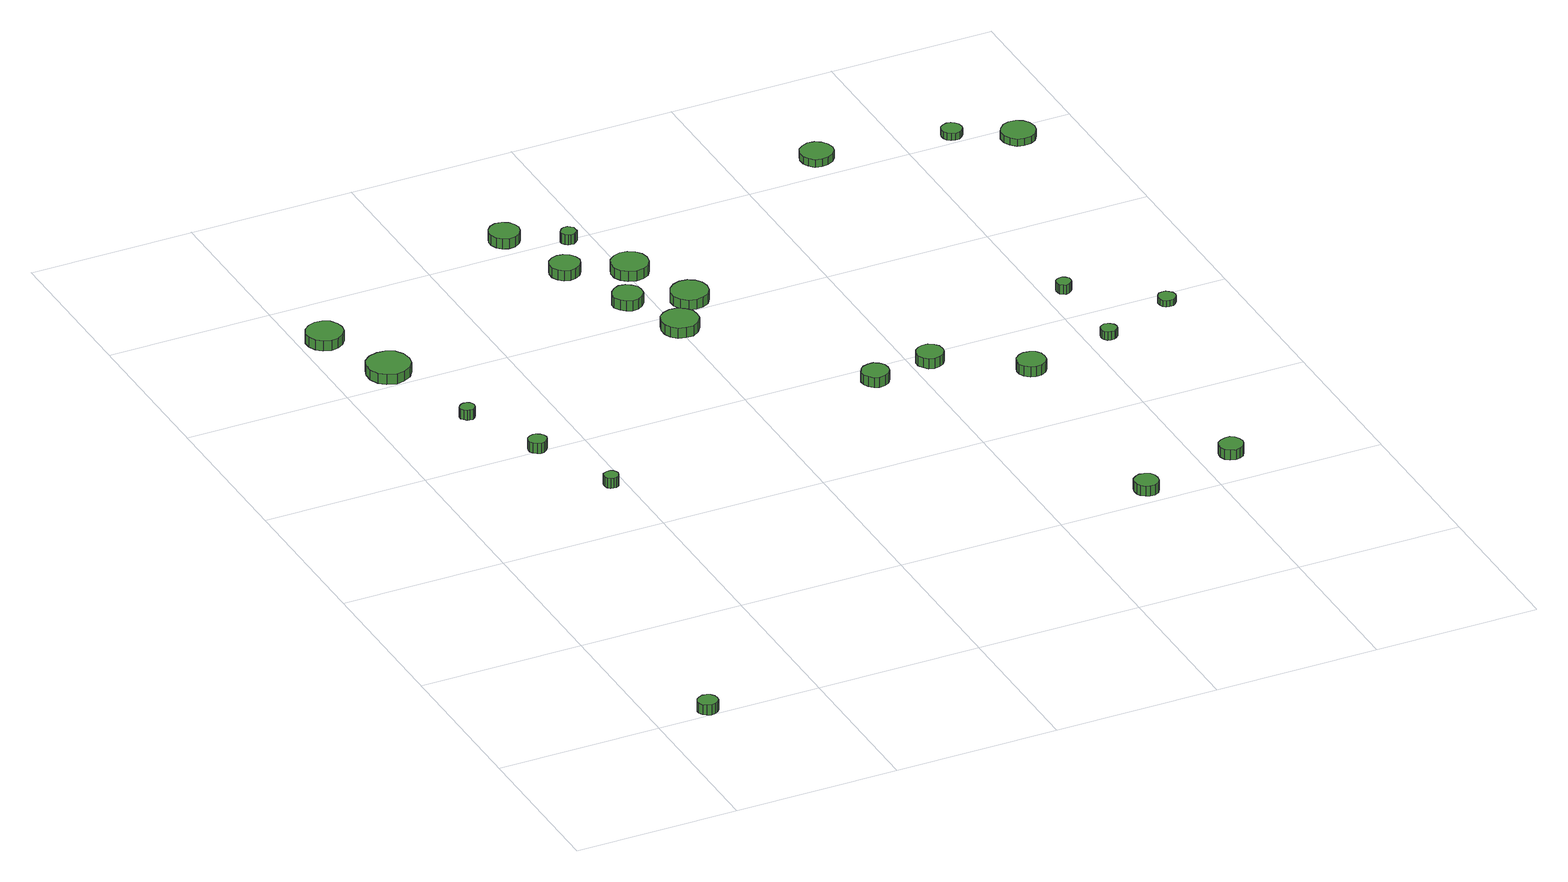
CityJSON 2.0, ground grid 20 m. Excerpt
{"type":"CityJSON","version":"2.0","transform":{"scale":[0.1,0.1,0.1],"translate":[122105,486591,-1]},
"CityObjects":{
"tree1":{"type":"SolitaryVegetationObject","attributes":{"function":"something"},"geometry":[{"type":"MultiSurface","lod":"1","boundaries":[[[0,1,2,3,4,5,6,7,8,9,10,11,12,13,14]],[[15,16,17,18,19,20,21,22,23,24,25,26,27,28,29]],[[0,29,28,1]],[[1,28,27,2]],[[2,27,26,3]],[[3,26,25,4]],[[4,25,24,5]],[[5,24,23,6]],[[6,23,22,7]],[[7,22,21,8]],[[8,21,20,9]],[[9,20,19,10]],[[10,19,18,11]],[[11,18,17,12]],[[12,17,16,13]],[[13,16,15,14]],[[14,15,29,0]]]}]},
"tree2":{"type":"SolitaryVegetationObject","attributes":{"function":"something"},"geometry":[{"type":"MultiSurface","lod":"1","boundaries":[[[30,31,32,33,34,35,36,37,38,39,40,41,42,43,44]],[[45,46,47,48,49,50,51,52,53,54,55,56,57,58,59]],[[30,59,58,31]],[[31,58,57,32]],[[32,57,56,33]],[[33,56,55,34]],[[34,55,54,35]],[[35,54,53,36]],[[36,53,52,37]],[[37,52,51,38]],[[38,51,50,39]],[[39,50,49,40]],[[40,49,48,41]],[[41,48,47,42]],[[42,47,46,43]],[[43,46,45,44]],[[44,45,59,30]]]}]},
"tree3":{"type":"SolitaryVegetationObject","attributes":{"function":"something"},"geometry":[{"type":"MultiSurface","lod":"1","boundaries":[[[60,61,62,63,64,65,66,67,68,69,70,71,72,73,74]],[[75,76,77,78,79,80,81,82,83,84,85,86,87,88,89]],[[60,89,88,61]],[[61,88,87,62]],[[62,87,86,63]],[[63,86,85,64]],[[64,85,84,65]],[[65,84,83,66]],[[66,83,82,67]],[[67,82,81,68]],[[68,81,80,69]],[[69,80,79,70]],[[70,79,78,71]],[[71,78,77,72]],[[72,77,76,73]],[[73,76,75,74]],[[74,75,89,60]]]}]},
"tree4":{"type":"SolitaryVegetationObject","attributes":{"function":"something"},"geometry":[{"type":"MultiSurface","lod":"1","boundaries":[[[90,91,92,93,94,95,96,97,98,99,100,101,102,103,104]],[[105,106,107,108,109,110,111,112,113,114,115,116,117,118,119]],[[90,119,118,91]],[[91,118,117,92]],[[92,117,116,93]],[[93,116,115,94]],[[94,115,114,95]],[[95,114,113,96]],[[96,113,112,97]],[[97,112,111,98]],[[98,111,110,99]],[[99,110,109,100]],[[100,109,108,101]],[[101,108,107,102]],[[102,107,106,103]],[[103,106,105,104]],[[104,105,119,90]]]}]},
"tree5":{"type":"SolitaryVegetationObject","attributes":{"function":"something"},"geometry":[{"type":"MultiSurface","lod":"1","boundaries":[[[120,121,122,123,124,125,126,127,128,129,130,131,132,133,134]],[[135,136,137,138,139,140,141,142,143,144,145,146,147,148,149]],[[120,149,148,121]],[[121,148,147,122]],[[122,147,146,123]],[[123,146,145,124]],[[124,145,144,125]],[[125,144,143,126]],[[126,143,142,127]],[[127,142,141,128]],[[128,141,140,129]],[[129,140,139,130]],[[130,139,138,131]],[[131,138,137,132]],[[132,137,136,133]],[[133,136,135,134]],[[134,135,149,120]]]}]},
"tree6":{"type":"SolitaryVegetationObject","attributes":{"function":"something"},"geometry":[{"type":"MultiSurface","lod":"1","boundaries":[[[150,151,152,153,154,155,156,157,158,159,160,161,162,163,164]],[[165,166,167,168,169,170,171,172,173,174,175,176,177,178,179]],[[150,179,178,151]],[[151,178,177,152]],[[152,177,176,153]],[[153,176,175,154]],[[154,175,174,155]],[[155,174,173,156]],[[156,173,172,157]],[[157,172,171,158]],[[158,171,170,159]],[[159,170,169,160]],[[160,169,168,161]],[[161,168,167,162]],[[162,167,166,163]],[[163,166,165,164]],[[164,165,179,150]]]}]},
"tree7":{"type":"SolitaryVegetationObject","attributes":{"function":"something"},"geometry":[{"type":"MultiSurface","lod":"1","boundaries":[[[180,181,182,183,184,185,186,187,188,189,190,191,192,193,194]],[[195,196,197,198,199,200,201,202,203,204,205,206,207,208,209]],[[180,209,208,181]],[[181,208,207,182]],[[182,207,206,183]],[[183,206,205,184]],[[184,205,204,185]],[[185,204,203,186]],[[186,203,202,187]],[[187,202,201,188]],[[188,201,200,189]],[[189,200,199,190]],[[190,199,198,191]],[[191,198,197,192]],[[192,197,196,193]],[[193,196,195,194]],[[194,195,209,180]]]}]},
"tree8":{"type":"SolitaryVegetationObject","attributes":{"function":"something"},"geometry":[{"type":"MultiSurface","lod":"1","boundaries":[[[210,211,212,213,214,215,216,217,218,219,220,221,222,223,224]],[[225,226,227,228,229,230,231,232,233,234,235,236,237,238,239]],[[210,239,238,211]],[[211,238,237,212]],[[212,237,236,213]],[[213,236,235,214]],[[214,235,234,215]],[[215,234,233,216]],[[216,233,232,217]],[[217,232,231,218]],[[218,231,230,219]],[[219,230,229,220]],[[220,229,228,221]],[[221,228,227,222]],[[222,227,226,223]],[[223,226,225,224]],[[224,225,239,210]]]}]},
"tree9":{"type":"SolitaryVegetationObject","attributes":{"function":"something"},"geometry":[{"type":"MultiSurface","lod":"1","boundaries":[[[240,241,242,243,244,245,246,247,248,249,250,251,252,253,254]],[[255,256,257,258,259,260,261,262,263,264,265,266,267,268,269]],[[240,269,268,241]],[[241,268,267,242]],[[242,267,266,243]],[[243,266,265,244]],[[244,265,264,245]],[[245,264,263,246]],[[246,263,262,247]],[[247,262,261,248]],[[248,261,260,249]],[[249,260,259,250]],[[250,259,258,251]],[[251,258,257,252]],[[252,257,256,253]],[[253,256,255,254]],[[254,255,269,240]]]}]},
"tree10":{"type":"SolitaryVegetationObject","attributes":{"function":"something"},"geometry":[{"type":"MultiSurface","lod":"1","boundaries":[[[270,271,272,273,274,275,276,277,278,279,280,281,282,283,284]],[[285,286,287,288,289,290,291,292,293,294,295,296,297,298,299]],[[270,299,298,271]],[[271,298,297,272]],[[272,297,296,273]],[[273,296,295,274]],[[274,295,294,275]],[[275,294,293,276]],[[276,293,292,277]],[[277,292,291,278]],[[278,291,290,279]],[[279,290,289,280]],[[280,289,288,281]],[[281,288,287,282]],[[282,287,286,283]],[[283,286,285,284]],[[284,285,299,270]]]}]},
"tree11":{"type":"SolitaryVegetationObject","attributes":{"function":"something"},"geometry":[{"type":"MultiSurface","lod":"1","boundaries":[[[300,301,302,303,304,305,306,307,308,309,310,311,312,313,314]],[[315,316,317,318,319,320,321,322,323,324,325,326,327,328,329]],[[300,329,328,301]],[[301,328,327,302]],[[302,327,326,303]],[[303,326,325,304]],[[304,325,324,305]],[[305,324,323,306]],[[306,323,322,307]],[[307,322,321,308]],[[308,321,320,309]],[[309,320,319,310]],[[310,319,318,311]],[[311,318,317,312]],[[312,317,316,313]],[[313,316,315,314]],[[314,315,329,300]]]}]},
"tree12":{"type":"SolitaryVegetationObject","attributes":{"function":"something"},"geometry":[{"type":"MultiSurface","lod":"1","boundaries":[[[330,331,332,333,334,335,336,337,338,339,340,341,342,343,344]],[[345,346,347,348,349,350,351,352,353,354,355,356,357,358,359]],[[330,359,358,331]],[[331,358,357,332]],[[332,357,356,333]],[[333,356,355,334]],[[334,355,354,335]],[[335,354,353,336]],[[336,353,352,337]],[[337,352,351,338]],[[338,351,350,339]],[[339,350,349,340]],[[340,349,348,341]],[[341,348,347,342]],[[342,347,346,343]],[[343,346,345,344]],[[344,345,359,330]]]}]},
"tree13":{"type":"SolitaryVegetationObject","attributes":{"function":"something"},"geometry":[{"type":"MultiSurface","lod":"1","boundaries":[[[360,361,362,363,364,365,366,367,368,369,370,371,372,373,374]],[[375,376,377,378,379,380,381,382,383,384,385,386,387,388,389]],[[360,389,388,361]],[[361,388,387,362]],[[362,387,386,363]],[[363,386,385,364]],[[364,385,384,365]],[[365,384,383,366]],[[366,383,382,367]],[[367,382,381,368]],[[368,381,380,369]],[[369,380,379,370]],[[370,379,378,371]],[[371,378,377,372]],[[372,377,376,373]],[[373,376,375,374]],[[374,375,389,360]]]}]},
"tree14":{"type":"SolitaryVegetationObject","attributes":{"function":"something"},"geometry":[{"type":"MultiSurface","lod":"1","boundaries":[[[390,391,392,393,394,395,396,397,398,399,400,401,402,403,404]],[[405,406,407,408,409,410,411,412,413,414,415,416,417,418,419]],[[390,419,418,391]],[[391,418,417,392]],[[392,417,416,393]],[[393,416,415,394]],[[394,415,414,395]],[[395,414,413,396]],[[396,413,412,397]],[[397,412,411,398]],[[398,411,410,399]],[[399,410,409,400]],[[400,409,408,401]],[[401,408,407,402]],[[402,407,406,403]],[[403,406,405,404]],[[404,405,419,390]]]}]},
"tree15":{"type":"SolitaryVegetationObject","attributes":{"function":"something"},"geometry":[{"type":"MultiSurface","lod":"1","boundaries":[[[420,421,422,423,424,425,426,427,428,429,430,431,432,433,434]],[[435,436,437,438,439,440,441,442,443,444,445,446,447,448,449]],[[420,449,448,421]],[[421,448,447,422]],[[422,447,446,423]],[[423,446,445,424]],[[424,445,444,425]],[[425,444,443,426]],[[426,443,442,427]],[[427,442,441,428]],[[428,441,440,429]],[[429,440,439,430]],[[430,439,438,431]],[[431,438,437,432]],[[432,437,436,433]],[[433,436,435,434]],[[434,435,449,420]]]}]},
"tree16":{"type":"SolitaryVegetationObject","attributes":{"function":"something"},"geometry":[{"type":"MultiSurface","lod":"1","boundaries":[[[450,451,452,453,454,455,456,457,458,459,460,461,462,463,464]],[[465,466,467,468,469,470,471,472,473,474,475,476,477,478,479]],[[450,479,478,451]],[[451,478,477,452]],[[452,477,476,453]],[[453,476,475,454]],[[454,475,474,455]],[[455,474,473,456]],[[456,473,472,457]],[[457,472,471,458]],[[458,471,470,459]],[[459,470,469,460]],[[460,469,468,461]],[[461,468,467,462]],[[462,467,466,463]],[[463,466,465,464]],[[464,465,479,450]]]}]},
"tree17":{"type":"SolitaryVegetationObject","attributes":{"function":"something"},"geometry":[{"type":"MultiSurface","lod":"1","boundaries":[[[480,481,482,483,484,485,486,487,488,489,490,491,492,493,494]],[[495,496,497,498,499,500,501,502,503,504,505,506,507,508,509]],[[480,509,508,481]],[[481,508,507,482]],[[482,507,506,483]],[[483,506,505,484]],[[484,505,504,485]],[[485,504,503,486]],[[486,503,502,487]],[[487,502,501,488]],[[488,501,500,489]],[[489,500,499,490]],[[490,499,498,491]],[[491,498,497,492]],[[492,497,496,493]],[[493,496,495,494]],[[494,495,509,480]]]}]},
"tree18":{"type":"SolitaryVegetationObject","attributes":{"function":"something"},"geometry":[{"type":"MultiSurface","lod":"1","boundaries":[[[510,511,512,513,514,515,516,517,518,519,520,521,522,523,524]],[[525,526,527,528,529,530,531,532,533,534,535,536,537,538,539]],[[510,539,538,511]],[[511,538,537,512]],[[512,537,536,513]],[[513,536,535,514]],[[514,535,534,515]],[[515,534,533,516]],[[516,533,532,517]],[[517,532,531,518]],[[518,531,530,519]],[[519,530,529,520]],[[520,529,528,521]],[[521,528,527,522]],[[522,527,526,523]],[[523,526,525,524]],[[524,525,539,510]]]}]},
"tree19":{"type":"SolitaryVegetationObject","attributes":{"function":"something"},"geometry":[{"type":"MultiSurface","lod":"1","boundaries":[[[540,541,542,543,544,545,546,547,548,549,550,551,552,553,554]],[[555,556,557,558,559,560,561,562,563,564,565,566,567,568,569]],[[540,569,568,541]],[[541,568,567,542]],[[542,567,566,543]],[[543,566,565,544]],[[544,565,564,545]],[[545,564,563,546]],[[546,563,562,547]],[[547,562,561,548]],[[548,561,560,549]],[[549,560,559,550]],[[550,559,558,551]],[[551,558,557,552]],[[552,557,556,553]],[[553,556,555,554]],[[554,555,569,540]]]}]},
"tree20":{"type":"SolitaryVegetationObject","attributes":{"function":"something"},"geometry":[{"type":"MultiSurface","lod":"1","boundaries":[[[570,571,572,573,574,575,576,577,578,579,580,581,582,583,584]],[[585,586,587,588,589,590,591,592,593,594,595,596,597,598,599]],[[570,599,598,571]],[[571,598,597,572]],[[572,597,596,573]],[[573,596,595,574]],[[574,595,594,575]],[[575,594,593,576]],[[576,593,592,577]],[[577,592,591,578]],[[578,591,590,579]],[[579,590,589,580]],[[580,589,588,581]],[[581,588,587,582]],[[582,587,586,583]],[[583,586,585,584]],[[584,585,599,570]]]}]},
"tree21":{"type":"SolitaryVegetationObject","attributes":{"function":"something"},"geometry":[{"type":"MultiSurface","lod":"1","boundaries":[[[600,601,602,603,604,605,606,607,608,609,610,611,612,613,614]],[[615,616,617,618,619,620,621,622,623,624,625,626,627,628,629]],[[600,629,628,601]],[[601,628,627,602]],[[602,627,626,603]],[[603,626,625,604]],[[604,625,624,605]],[[605,624,623,606]],[[606,623,622,607]],[[607,622,621,608]],[[608,621,620,609]],[[609,620,619,610]],[[610,619,618,611]],[[611,618,617,612]],[[612,617,616,613]],[[613,616,615,614]],[[614,615,629,600]]]}]},
"tree22":{"type":"SolitaryVegetationObject","attributes":{"function":"something"},"geometry":[{"type":"MultiSurface","lod":"1","boundaries":[[[630,631,632,633,634,635,636,637,638,639,640,641,642,643,644]],[[645,646,647,648,649,650,651,652,653,654,655,656,657,658,659]],[[630,659,658,631]],[[631,658,657,632]],[[632,657,656,633]],[[633,656,655,634]],[[634,655,654,635]],[[635,654,653,636]],[[636,653,652,637]],[[637,652,651,638]],[[638,651,650,639]],[[639,650,649,640]],[[640,649,648,641]],[[641,648,647,642]],[[642,647,646,643]],[[643,646,645,644]],[[644,645,659,630]]]}]},
"tree23":{"type":"SolitaryVegetationObject","attributes":{"function":"something"},"geometry":[{"type":"MultiSurface","lod":"1","boundaries":[[[660,661,662,663,664,665,666,667,668,669,670,671,672,673,674]],[[675,676,677,678,679,680,681,682,683,684,685,686,687,688,689]],[[660,689,688,661]],[[661,688,687,662]],[[662,687,686,663]],[[663,686,685,664]],[[664,685,684,665]],[[665,684,683,666]],[[666,683,682,667]],[[667,682,681,668]],[[668,681,680,669]],[[669,680,679,670]],[[670,679,678,671]],[[671,678,677,672]],[[672,677,676,673]],[[673,676,675,674]],[[674,675,689,660]]]}]},
"tree24":{"type":"SolitaryVegetationObject","attributes":{"function":"something"},"geometry":[{"type":"MultiSurface","lod":"1","boundaries":[[[690,691,692,693,694,695,696,697,698,699,700,701,702,703,704]],[[705,706,707,708,709,710,711,712,713,714,715,716,717,718,719]],[[690,719,718,691]],[[691,718,717,692]],[[692,717,716,693]],[[693,716,715,694]],[[694,715,714,695]],[[695,714,713,696]],[[696,713,712,697]],[[697,712,711,698]],[[698,711,710,699]],[[699,710,709,700]],[[700,709,708,701]],[[701,708,707,702]],[[702,707,706,703]],[[703,706,705,704]],[[704,705,719,690]]]}]}
},
"vertices":[
[79,12,18],[78,17,18],[75,21,18],[71,23,18],[66,24,18],[61,22,18],[57,19,18],[55,14,18],[55,10,18],[57,5,18],[61,2,18],[66,0,18],[71,1,18],[75,3,18],[78,7,18],[78,7,5],[75,3,5],[71,1,5],[66,0,5],[61,2,5],[57,5,5],[55,10,5],[55,14,5],[57,19,5],[61,22,5],[66,24,5],[71,23,5],[75,21,5],[78,17,5],[79,12,5],
[47,909,27],[45,918,27],[40,926,27],[32,930,27],[23,931,27],[14,928,27],[7,922,27],[3,914,27],[3,905,27],[7,896,27],[14,890,27],[23,887,27],[32,888,27],[40,893,27],[45,900,27],[45,900,14],[40,893,14],[32,888,14],[23,887,14],[14,890,14],[7,896,14],[3,905,14],[3,914,14],[7,922,14],[14,928,14],[23,931,14],[32,930,14],[40,926,14],[45,918,14],[47,909,14],
[85,815,27],[83,826,27],[77,835,27],[67,840,27],[57,841,27],[46,838,27],[38,831,27],[34,821,27],[34,810,27],[38,800,27],[46,793,27],[57,789,27],[67,791,27],[77,796,27],[83,805,27],[83,805,14],[77,796,14],[67,791,14],[57,789,14],[46,793,14],[38,800,14],[34,810,14],[34,821,14],[38,831,14],[46,838,14],[57,841,14],[67,840,14],[77,835,14],[83,826,14],[85,815,14],
[107,693,26],[106,696,26],[104,699,26],[101,701,26],[97,701,26],[94,700,26],[91,698,26],[89,695,26],[89,691,26],[91,688,26],[94,685,26],[97,684,26],[101,684,26],[104,686,26],[106,689,26],[106,689,13],[104,686,13],[101,684,13],[97,684,13],[94,685,13],[91,688,13],[89,691,13],[89,695,13],[91,698,13],[94,700,13],[97,701,13],[101,701,13],[104,699,13],[106,696,13],[107,693,13],
[147,590,29],[146,595,29],[143,598,29],[139,601,29],[135,601,29],[131,600,29],[127,597,29],[125,592,29],[125,588,29],[127,584,29],[131,581,29],[135,579,29],[139,580,29],[143,582,29],[146,586,29],[146,586,16],[143,582,16],[139,580,16],[135,579,16],[131,581,16],[127,584,16],[125,588,16],[125,592,16],[127,597,16],[131,600,16],[135,601,16],[139,601,16],[143,598,16],[146,595,16],[147,590,16],
[183,480,32],[182,483,32],[180,486,32],[177,488,32],[173,488,32],[170,487,32],[167,485,32],[166,482,32],[166,478,32],[167,475,32],[170,472,32],[173,471,32],[177,471,32],[180,473,32],[182,476,32],[182,476,19],[180,473,19],[177,471,19],[173,471,19],[170,472,19],[167,475,19],[166,478,19],[166,482,19],[167,485,19],[170,487,19],[173,488,19],[177,488,19],[180,486,19],[182,483,19],[183,480,19],
[321,1019,26],[319,1026,26],[315,1032,26],[308,1036,26],[300,1037,26],[293,1034,26],[288,1029,26],[285,1022,26],[285,1015,26],[288,1008,26],[293,1003,26],[300,1000,26],[308,1001,26],[315,1005,26],[319,1011,26],[319,1011,13],[315,1005,13],[308,1001,13],[300,1000,13],[293,1003,13],[288,1008,13],[285,1015,13],[285,1022,13],[288,1029,13],[293,1034,13],[300,1037,13],[308,1036,13],[315,1032,13],[319,1026,13],[321,1019,13],
[352,926,26],[350,933,26],[346,939,26],[339,943,26],[332,944,26],[325,942,26],[319,937,26],[316,930,26],[316,922,26],[319,915,26],[325,910,26],[332,908,26],[339,909,26],[346,913,26],[350,919,26],[350,919,13],[346,913,13],[339,909,13],[332,908,13],[325,910,13],[319,915,13],[316,922,13],[316,930,13],[319,937,13],[325,942,13],[332,944,13],[339,943,13],[346,939,13],[350,933,13],[352,926,13],
[385,835,27],[384,842,27],[379,848,27],[373,852,27],[365,853,27],[358,850,27],[353,845,27],[349,838,27],[349,831,27],[353,824,27],[358,819,27],[365,816,27],[373,817,27],[379,821,27],[384,827,27],[384,827,14],[379,821,14],[373,817,14],[365,816,14],[358,819,14],[353,824,14],[349,831,14],[349,838,14],[353,845,14],[358,850,14],[365,853,14],[373,852,14],[379,848,14],[384,842,14],[385,835,14],
[417,758,28],[416,767,28],[410,774,28],[402,779,28],[393,780,28],[384,777,28],[377,771,28],[374,762,28],[374,753,28],[377,745,28],[384,738,28],[393,736,28],[402,736,28],[410,741,28],[416,749,28],[416,749,15],[410,741,15],[402,736,15],[393,736,15],[384,738,15],[377,745,15],[374,753,15],[374,762,15],[377,771,15],[384,777,15],[393,780,15],[402,779,15],[410,774,15],[416,767,15],[417,758,15],
[377,988,25],[377,992,25],[374,995,25],[371,997,25],[367,997,25],[364,996,25],[361,993,25],[359,990,25],[359,986,25],[361,983,25],[364,980,25],[367,979,25],[371,979,25],[374,981,25],[377,984,25],[377,984,12],[374,981,12],[371,979,12],[367,979,12],[364,980,12],[361,983,12],[359,986,12],[359,990,12],[361,993,12],[364,996,12],[367,997,12],[371,997,12],[374,995,12],[377,992,12],[377,988,12],
[423,898,25],[421,907,25],[416,914,25],[408,919,25],[399,920,25],[390,917,25],[383,911,25],[379,902,25],[379,893,25],[383,885,25],[390,879,25],[399,876,25],[408,877,25],[416,881,25],[421,889,25],[421,889,12],[416,881,12],[408,877,12],[399,876,12],[390,879,12],[383,885,12],[379,893,12],[379,902,12],[383,911,12],[390,917,12],[399,920,12],[408,919,12],[416,914,12],[421,907,12],[423,898,12],
[455,810,27],[453,819,27],[448,826,27],[440,831,27],[431,832,27],[422,829,27],[415,823,27],[411,814,27],[411,805,27],[415,797,27],[422,790,27],[431,788,27],[440,789,27],[448,793,27],[453,801,27],[453,801,14],[448,793,14],[440,789,14],[431,788,14],[422,790,14],[415,797,14],[411,805,14],[411,814,14],[415,823,14],[422,829,14],[431,832,14],[440,831,14],[448,826,14],[453,819,14],[455,810,14],
[557,555,31],[556,562,31],[552,567,31],[546,571,31],[539,571,31],[533,569,31],[528,565,31],[525,559,31],[525,552,31],[528,546,31],[533,541,31],[539,539,31],[546,540,31],[552,543,31],[556,549,31],[556,549,18],[552,543,18],[546,540,18],[539,539,18],[533,541,18],[528,546,18],[525,552,18],[525,559,18],[528,565,18],[533,569,18],[539,571,18],[546,571,18],[552,567,18],[556,562,18],[557,555,18],
[726,210,29],[725,216,29],[722,221,29],[716,224,29],[710,225,29],[705,223,29],[700,219,29],[698,213,29],[698,207,29],[700,202,29],[705,198,29],[710,196,29],[716,196,29],[722,199,29],[725,204,29],[725,204,16],[722,199,16],[716,196,16],[710,196,16],[705,198,16],[700,202,16],[698,207,16],[698,213,16],[700,219,16],[705,223,16],[710,225,16],[716,224,16],[722,221,16],[725,216,16],[726,210,16],
[633,571,27],[632,578,27],[628,583,27],[622,587,27],[615,587,27],[609,585,27],[604,581,27],[601,575,27],[601,568,27],[604,562,27],[609,557,27],[615,555,27],[622,556,27],[628,559,27],[632,565,27],[632,565,14],[628,559,14],[622,556,14],[615,555,14],[609,557,14],[604,562,14],[601,568,14],[601,575,14],[604,581,14],[609,585,14],[615,587,14],[622,587,14],[628,583,14],[632,578,14],[633,571,14],
[732,512,23],[731,519,23],[727,525,23],[720,528,23],[713,529,23],[707,527,23],[701,522,23],[698,515,23],[698,508,23],[701,502,23],[707,497,23],[713,495,23],[720,495,23],[727,499,23],[731,505,23],[731,505,10],[727,499,10],[720,495,10],[713,495,10],[707,497,10],[701,502,10],[698,508,10],[698,515,10],[701,522,10],[707,527,10],[713,529,10],[720,528,10],[727,525,10],[731,519,10],[732,512,10],
[853,252,21],[851,258,21],[848,263,21],[843,266,21],[837,266,21],[831,264,21],[826,260,21],[824,255,21],[824,249,21],[826,243,21],[831,239,21],[837,237,21],[843,238,21],[848,241,21],[851,246,21],[851,246,8],[848,241,8],[843,238,8],[837,237,8],[831,239,8],[826,243,8],[824,249,8],[824,255,8],[826,260,8],[831,264,8],[837,266,8],[843,266,8],[848,263,8],[851,258,8],[853,252,8],
[837,543,18],[836,547,18],[833,550,18],[830,552,18],[826,553,18],[822,551,18],[819,549,18],[818,545,18],[818,541,18],[819,538,18],[822,535,18],[826,534,18],[830,534,18],[833,536,18],[836,539,18],[836,539,7],[833,536,7],[830,534,7],[826,534,7],[822,535,7],[819,538,7],[818,541,7],[818,545,7],[819,549,7],[822,551,7],[826,553,7],[830,552,7],[833,550,7],[836,547,7],[837,543,7],
[719,1030,20],[717,1038,20],[712,1045,20],[705,1049,20],[697,1050,20],[689,1047,20],[683,1042,20],[680,1034,20],[680,1026,20],[683,1019,20],[689,1013,20],[697,1011,20],[705,1012,20],[712,1016,20],[717,1022,20],[717,1022,10],[712,1016,10],[705,1012,10],[697,1011,10],[689,1013,10],[683,1019,10],[680,1026,10],[680,1034,10],[683,1042,10],[689,1047,10],[697,1050,10],[705,1049,10],[712,1045,10],[717,1038,10],[719,1030,10],
[833,653,20],[833,657,20],[830,660,20],[827,662,20],[823,662,20],[820,661,20],[817,659,20],[816,655,20],[816,652,20],[817,648,20],[820,646,20],[823,644,20],[827,645,20],[830,647,20],[833,650,20],[833,650,8],[830,647,8],[827,645,8],[823,644,8],[820,646,8],[817,648,8],[816,652,8],[816,655,8],[817,659,8],[820,661,8],[823,662,8],[827,662,8],[830,660,8],[833,657,8],[833,653,8],
[928,579,16],[927,584,16],[924,587,16],[921,590,16],[916,590,16],[912,589,16],[909,586,16],[907,582,16],[907,577,16],[909,573,16],[912,570,16],[916,569,16],[921,569,16],[924,571,16],[927,575,16],[927,575,8],[924,571,8],[921,569,8],[916,569,8],[912,570,8],[909,573,8],[907,577,8],[907,582,8],[909,586,8],[912,589,8],[916,590,8],[921,590,8],[924,587,8],[927,584,8],[928,579,8],
[870,1009,19],[869,1014,19],[866,1018,19],[862,1021,19],[857,1022,19],[852,1020,19],[848,1017,19],[846,1012,19],[846,1007,19],[848,1002,19],[852,999,19],[857,997,19],[862,998,19],[866,1000,19],[869,1004,19],[869,1004,10],[866,1000,10],[862,998,10],[857,997,10],[852,999,10],[848,1002,10],[846,1007,10],[846,1012,10],[848,1017,10],[852,1020,10],[857,1022,10],[862,1021,10],[866,1018,10],[869,1014,10],[870,1009,10],
[944,973,19],[942,982,19],[937,989,19],[930,993,19],[921,994,19],[913,991,19],[907,985,19],[903,978,19],[903,969,19],[907,961,19],[913,955,19],[921,953,19],[930,954,19],[937,958,19],[942,965,19],[942,965,10],[937,958,10],[930,954,10],[921,953,10],[913,955,10],[907,961,10],[903,969,10],[903,978,10],[907,985,10],[913,991,10],[921,994,10],[930,993,10],[937,989,10],[942,982,10],[944,973,10]
]}
